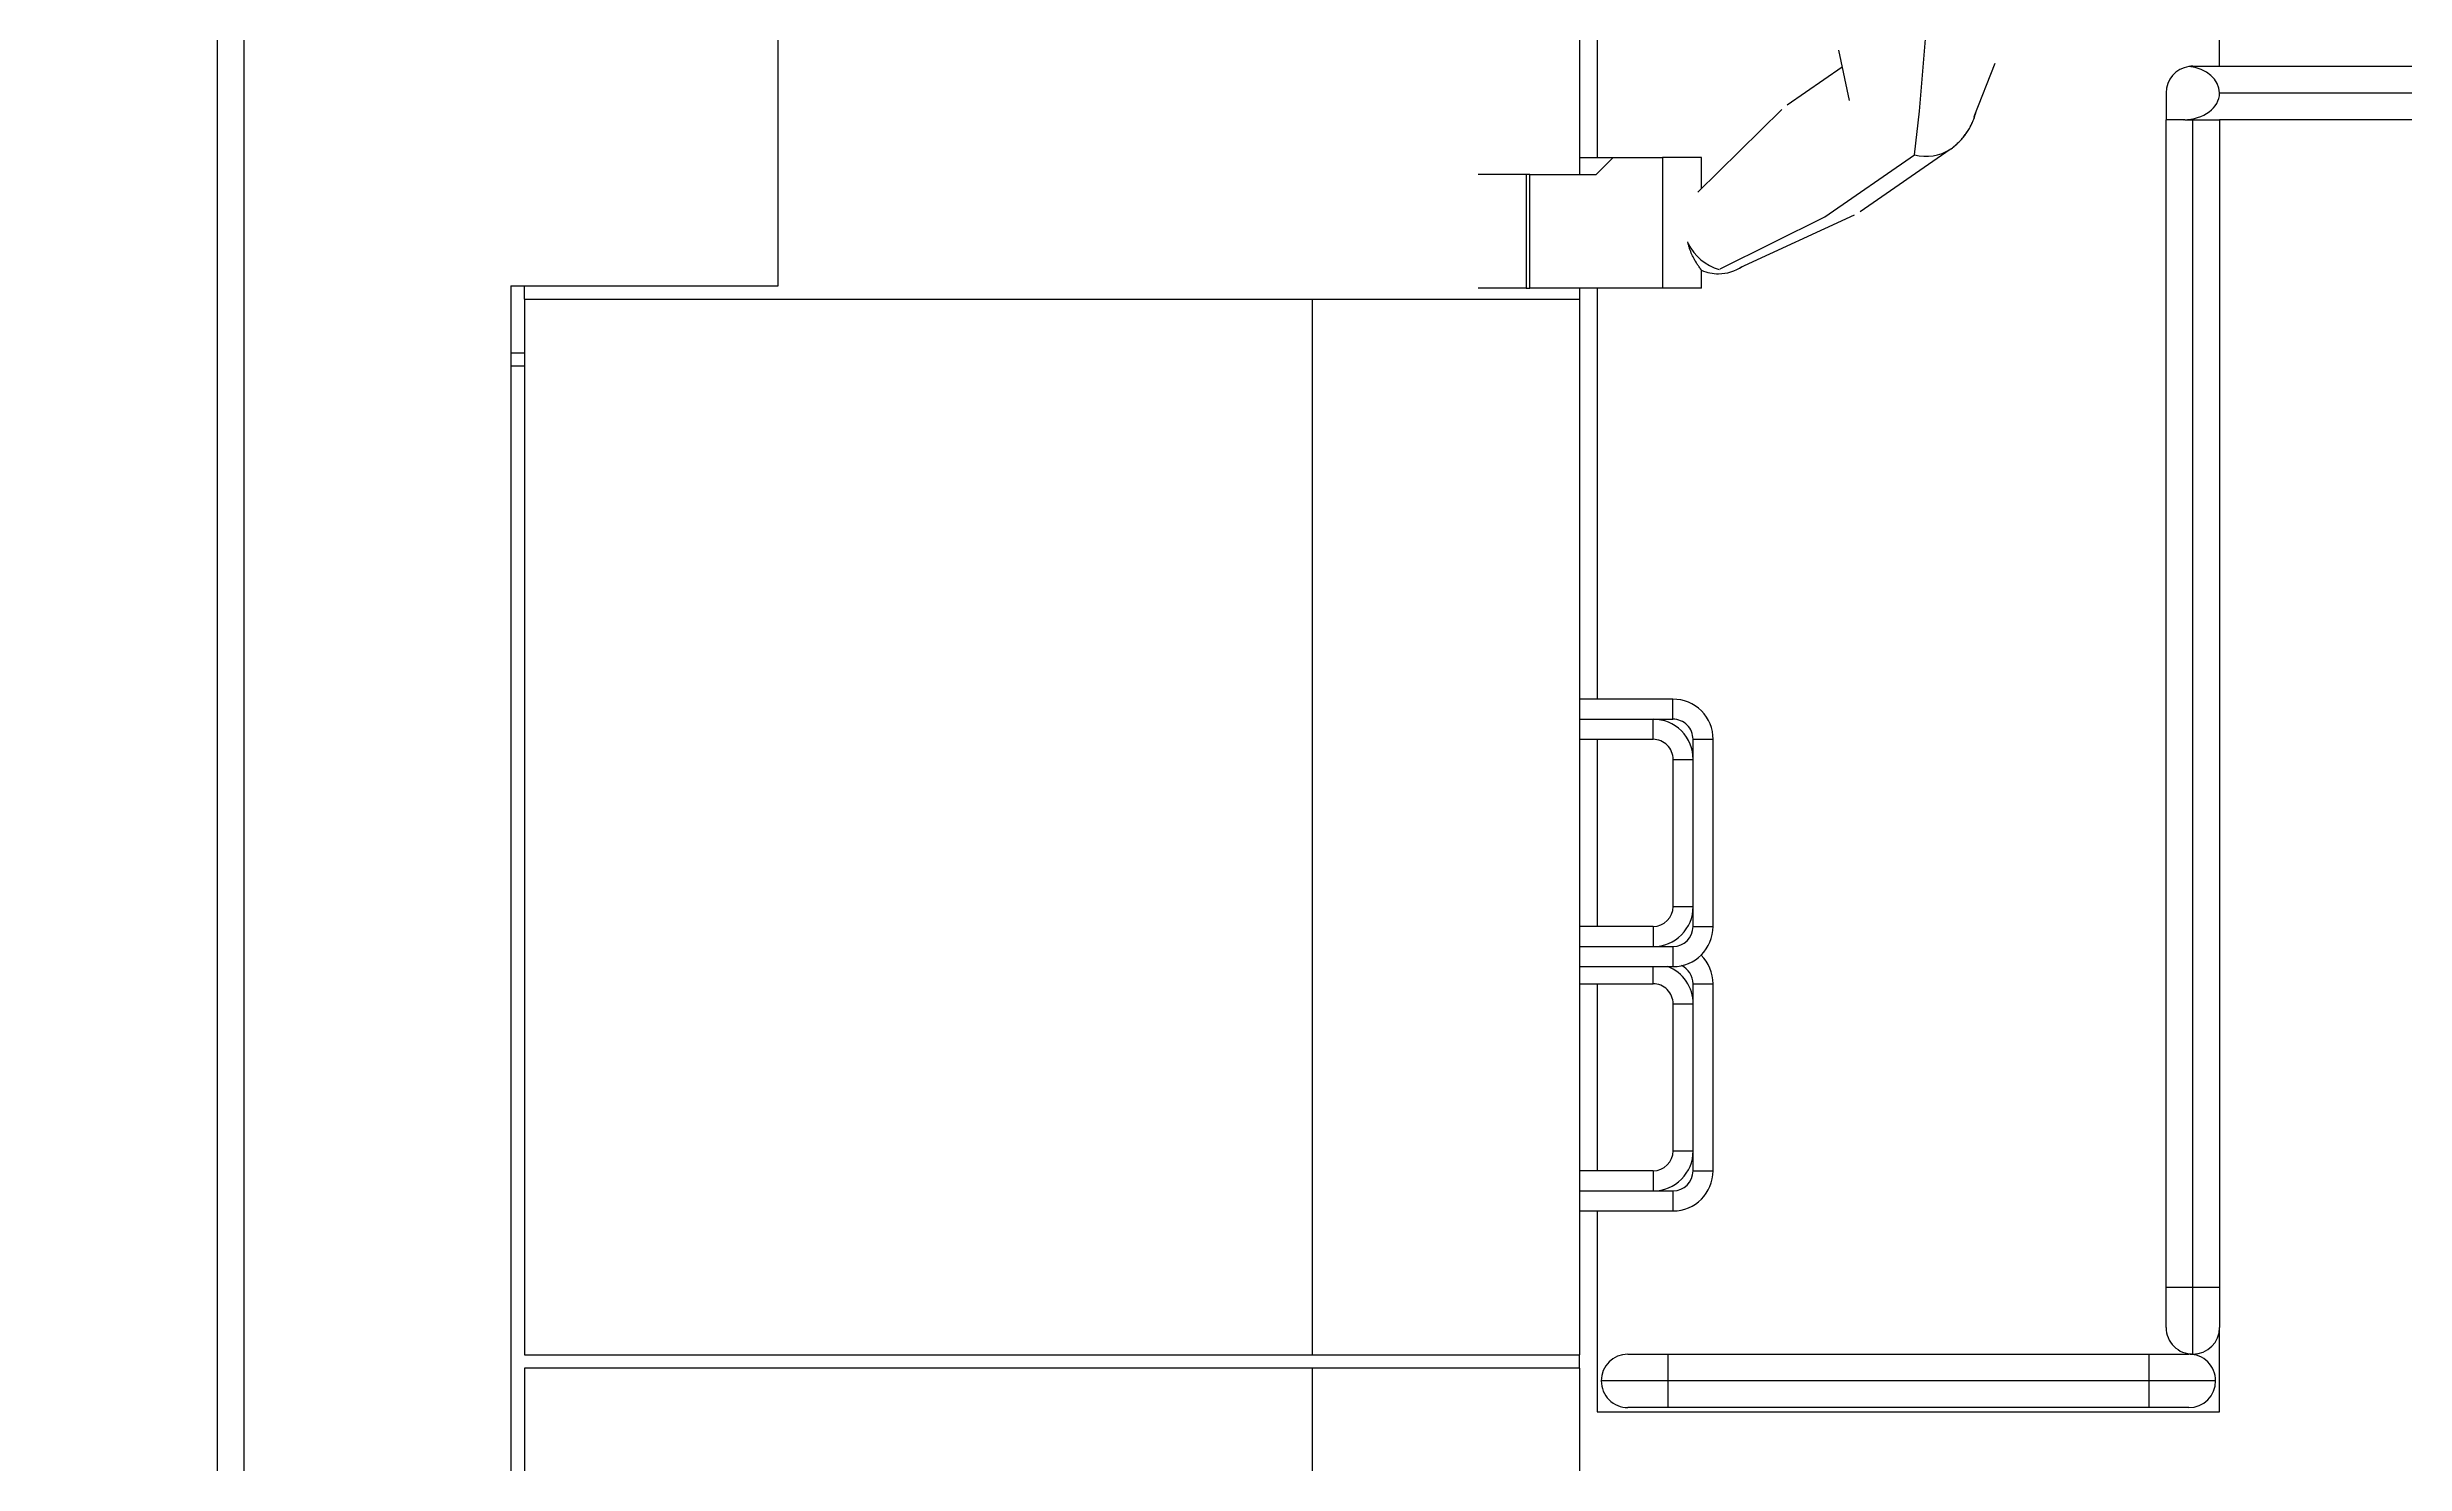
# Model space of a CAD drawing. Header units: inches. Extents: x -955375 to 106222, y -96450 to 64845.
# Drawn here: x 30813 to 32628, y 46866 to 47956 of the extents above; entities that cross this region are included whole.
import ezdxf

# ---------------------------------------------------------------- set-up
doc = ezdxf.new("R2010")
doc.units = ezdxf.units.IN
doc.header["$MEASUREMENT"] = 0
doc.linetypes.add('CONTINUA', pattern=[0])
doc.layers.add('ACHUTECH', color=24, linetype='Continuous', lineweight=18)
for name, color, linetype in [('DIBUJO', 2, 'Continuous'), ('Layer9', 7, 'Continuous'), ('maquinas', 7, 'Continuous')]:
    doc.layers.add(name, color=color, linetype=linetype)
doc.styles.get("Standard").update_dxf_attribs({"font": 'isocp2.shx'})
doc.dimstyles.new('SUPERPEQUEÑA', dxfattribs={"dimtxt": 0.1, "dimasz": 0.05, "dimexe": 0.1, "dimexo": 0.15, "dimgap": 0.05, "dimtad": 1, "dimzin": 0, "dimdsep": 46, "dimtxsty": 'Standard', "dimblk1": 'CRUZZ', "dimblk2": 'CRUZZ', "dimsah": 1, "dimcen": 0.03, "dimse1": 1, "dimse2": 1, "dimclrd": 109, "dimclre": 4, "dimclrt": 173, "dimadec": 0, "dimazin": 0, "dimtfac": 1, "dimtix": 1, "dimtmove": 1, "dimatfit": 3, "dimldrblk": 'CRUZZ', "dimfxl": 1, "dimtolj": 1, "dimtzin": 0, "dimlwd": -1, "dimarcsym": 0})

# ---------------------------------------------------------------- blocks, each defined once
blk = doc.blocks.new('CRUZ')
at = {"layer": 'DIBUJO', "color": 7, "lineweight": -3}
for p, q in [((-0.2, 0), (0.2, 0)), ((0, 0.2), (0, -0.2))]:
    blk.add_line(p, q, dxfattribs=at)
at = {"layer": 'DIBUJO', "color": 7, "lineweight": -3, "const_width": 0.05}
blk.add_lwpolyline([(0, 0, 1), (0, 0, 1)], format="xyb", close=True, dxfattribs=at)
blk = doc.blocks.new('CRUZZ')
at = {"layer": 'DIBUJO', "color": 3, "xscale": 10, "yscale": 10, "zscale": 10}
blk.add_blockref('CRUZ', (0, 0), dxfattribs=at)
blk = doc.blocks.new('*D178')
at = {"layer": 'ACHUTECH', "color": 7, "ltscale": 500, "transparency": 16777216}
blk.add_line((6285.4, 60544.6), (93195.3, 60544.6), dxfattribs=at)
at = {"layer": 'Defpoints', "color": 0, "linetype": 'CONTINUA', "ltscale": 500, "transparency": 16777216}
for p in [(93195.4, 60544.6), (93195.4, 48341.8), (6285.4, 47809.9)]:
    blk.add_point(p, dxfattribs=at)
at = {"layer": 'ACHUTECH', "color": 7, "linetype": 'CONTINUA', "ltscale": 500, "transparency": 16777216, "xscale": 0.05, "yscale": 0.05, "zscale": 0.05, "rotation": 180}
blk.add_blockref('CRUZZ', (6285.4, 60544.6), dxfattribs=at)
at = {"layer": 'ACHUTECH', "color": 7, "linetype": 'CONTINUA', "ltscale": 500, "transparency": 16777216, "xscale": 0.05, "yscale": 0.05, "zscale": 0.05}
blk.add_blockref('CRUZZ', (93195.4, 60544.6), dxfattribs=at)
at = {"layer": 'ACHUTECH', "color": 7, "linetype": 'CONTINUA', "lineweight": 13, "ltscale": 500, "transparency": 16777216, "insert": (49740.4, 60544.7), "char_height": 0.15, "attachment_point": 5}
blk.add_mtext('\\A1;86909.97', dxfattribs=at)
blk = doc.blocks.new('*D76')
at = {"layer": 'ACHUTECH', "color": 7, "ltscale": 500, "transparency": 16777216}
blk.add_line((94744.4, 59050.8), (94744.4, 43237.9), dxfattribs=at)
at = {"layer": 'Defpoints', "color": 0, "linetype": 'CONTINUA', "ltscale": 500, "transparency": 16777216}
for p in [(31396.5, 59050.8), (93748.3, 43237.8), (94744.4, 43237.8)]:
    blk.add_point(p, dxfattribs=at)
at = {"layer": 'ACHUTECH', "color": 7, "linetype": 'CONTINUA', "ltscale": 500, "transparency": 16777216, "xscale": 0.05, "yscale": 0.05, "zscale": 0.05}
for p, rotation in [((94744.4, 59050.8), 90), ((94744.4, 43237.8), 270)]:
    blk.add_blockref('CRUZZ', p, dxfattribs=dict(at, rotation=rotation))
at = {"layer": 'ACHUTECH', "color": 7, "linetype": 'CONTINUA', "lineweight": 13, "ltscale": 500, "transparency": 16777216, "insert": (94744.3, 51144.3), "char_height": 0.15, "attachment_point": 5, "rotation": 90}
blk.add_mtext('\\A1;15812.97', dxfattribs=at)
blk = doc.blocks.new('*D209')
at = {"layer": 'ACHUTECH', "color": 7, "ltscale": 500, "transparency": 16777216}
blk.add_line((95544.1, 59153), (95544.1, 15079.3), dxfattribs=at)
at = {"layer": 'Defpoints', "color": 0, "linetype": 'CONTINUA', "ltscale": 500, "transparency": 16777216}
for p in [(30945.9, 59153.1), (85094.5, 15079.3), (95544.1, 15079.3)]:
    blk.add_point(p, dxfattribs=at)
at = {"layer": 'ACHUTECH', "color": 7, "linetype": 'CONTINUA', "ltscale": 500, "transparency": 16777216, "xscale": 0.05, "yscale": 0.05, "zscale": 0.05}
for p, rotation in [((95544.1, 59153.1), 90), ((95544.1, 15079.3), 270)]:
    blk.add_blockref('CRUZZ', p, dxfattribs=dict(at, rotation=rotation))
at = {"layer": 'ACHUTECH', "color": 7, "linetype": 'CONTINUA', "lineweight": 13, "ltscale": 500, "transparency": 16777216, "insert": (95544, 37116.2), "char_height": 0.15, "attachment_point": 5, "rotation": 90}
blk.add_mtext('\\A1;44073.80', dxfattribs=at)
blk = doc.blocks.new('ertyuiop')
at = {"layer": 'maquinas', "color": 3, "linetype": 'Continuous'}
for p, q in [((1022896.9, 78351.1, 1.1), (1019148, 78351.1, 1.1)), ((1022896.9, 78331, 1.1), (1019148, 78331, 1.1)), ((1021680.8, 78130, 1.1), (1019148, 78130, 1.1)), ((1020866.7, 78119.9, 1.1), (1020072.7, 78119.9, 1.1)), ((1020866.7, 77526.9, 1.1), (1020866.7, 78119.9, 1.1)), ((1020876.7, 78119.9, 1.1), (1020876.7, 77526.9, 1.1)), ((1021670.7, 78119.9, 1.1), (1020876.7, 78119.9, 1.1)), ((1021620.5, 78119.9, 1.1), (1021620.5, 78130, 1.1)), ((1021630.5, 78130, 1.1), (1021630.5, 78119.9, 1.1)), ((1021670.7, 78119.9, 1.1), (1021670.7, 77526.9, 1.1)), ((1021670.7, 78119.9, 1.1), (1021680.8, 78119.9, 1.1)), ((1021680.8, 78130, 1.1), (1021680.8, 77929, 1.1)), ((1021680.8, 77929, 1.1), (1022896.9, 77929, 1.1)), ((1020072.7, 77526.9, 1.1), (1020866.7, 77526.9, 1.1)), ((1020866.7, 77325.9, 1.1), (1020866.7, 77526.9, 1.1)), ((1020876.7, 77526.9, 1.1), (1021670.7, 77526.9, 1.1)), ((1020876.7, 77526.9, 1.1), (1020876.7, 77325.9, 1.1)), ((1021670.7, 77526.9, 1.1), (1021670.7, 77325.9, 1.1)), ((1021679, 77366, 1.1), (1021679, 77402.1, 1.1)), ((1021764.5, 77366, 1.1), (1021764.5, 77402.1, 1.1)), ((1021679, 77366, 1.1), (1021679, 77363.2, 1.1)), ((1021764.5, 77366, 1.1), (1021679, 77366, 1.1)), ((1021679, 77263.6, 1.1), (1021679, 77363.2, 1.1)), ((1021679, 77363.2, 1.1), (1021764.5, 77363.2, 1.1)), ((1021764.5, 77363.2, 1.1), (1021764.5, 77366, 1.1)), ((1021764.5, 77363.2, 1.1), (1021764.5, 77313.4, 1.1)), ((1020866.7, 77325.9, 1.1), (1020072.7, 77325.9, 1.1)), ((1020866.7, 77325.9, 1.1), (1020876.7, 77325.9, 1.1)), ((1021670.7, 77325.9, 1.1), (1020876.7, 77325.9, 1.1)), ((1020984.9, 77325.9, 1.1), (1020984.9, 77255.6, 1.1)), ((1021000, 77325.9, 1.1), (1021000, 77270.6, 1.1)), ((1021015.1, 77270.6, 1.1), (1021015.1, 77325.9, 1.1)), ((1021155.8, 77325.9, 1.1), (1021155.8, 77270.6, 1.1)), ((1021168.8, 77325.9, 1.1), (1021168.8, 77255.6, 1.1)), ((1021183.9, 77325.9, 1.1), (1021183.9, 77270.6, 1.1)), ((1021198.9, 77270.6, 1.1), (1021198.9, 77325.9, 1.1)), ((1021339.7, 77325.9, 1.1), (1021339.7, 77270.6, 1.1)), ((1021354.7, 77270.6, 1.1), (1021354.7, 77325.9, 1.1)), ((1021369.8, 77255.6, 1.1), (1021369.8, 77325.9, 1.1)), ((1021679, 77325.9, 1.1), (1021670.7, 77325.9, 1.1)), ((1022444.6, 77325.9, 1.1), (1021764.5, 77325.9, 1.1)), ((1021777.3, 77325.9, 1.1), (1021777.3, 77300.7, 1.1)), ((1020984.9, 77312.6, 1.1), (1020833.9, 77312.6, 1.1)), ((1020833.9, 77312.6, 1.1), (1020833.9, 76844.3, 1.1)), ((1020857.1, 77259.4, 1.1), (1020857.1, 77309.6, 1.1)), ((1021155.8, 77312.6, 1.1), (1021015.1, 77312.6, 1.1)), ((1021339.7, 77312.6, 1.1), (1021198.9, 77312.6, 1.1)), ((1021679, 77312.6, 1.1), (1021369.8, 77312.6, 1.1)), ((1021764.5, 77313.4, 1.1), (1021777.3, 77300.7, 1.1)), ((1022184.3, 77312.6, 1.1), (1021777.3, 77312.6, 1.1)), ((1021777.3, 77300.7, 1.1), (1021777.3, 77263.6, 1.1)), ((1020837, 77259.4, 1.1), (1020837, 77289.5, 1.1)), ((1020877.2, 77289.5, 1.1), (1020877.2, 77259.4, 1.1)), ((1021000, 77270.6, 1.1), (1021000, 77255.6, 1.1)), ((1021015.1, 77270.6, 1.1), (1021000, 77270.6, 1.1)), ((1021155.8, 77270.6, 1.1), (1021168.8, 77270.6, 1.1)), ((1021198.9, 77270.6, 1.1), (1021183.9, 77270.6, 1.1)), ((1021183.9, 77270.6, 1.1), (1021183.9, 77255.6, 1.1)), ((1021339.7, 77270.6, 1.1), (1021354.7, 77270.6, 1.1)), ((1021354.7, 77255.6, 1.1), (1021354.7, 77270.6, 1.1)), ((1021679, 77234.1, 1.1), (1021679, 77263.6, 1.1)), ((1021777.3, 77263.6, 1.1), (1021679, 77263.6, 1.1)), ((1021777.3, 77234.1, 1.1), (1021777.3, 77263.6, 1.1)), ((1020857.1, 77259.4, 1.1), (1020837, 77259.4, 1.1)), ((1020837, 77249.3, 1.1), (1020837, 77259.4, 1.1)), ((1020837, 76907.6, 1.1), (1020837, 77249.3, 1.1)), ((1020877.2, 77259.4, 1.1), (1020857.1, 77259.4, 1.1)), ((1020857.1, 76897.5, 1.1), (1020857.1, 77259.4, 1.1)), ((1020877.2, 77259.4, 1.1), (1020877.2, 77249.3, 1.1)), ((1020877.2, 77249.3, 1.1), (1020877.2, 76907.6, 1.1)), ((1021000, 77255.6, 1.1), (1020984.9, 77255.6, 1.1)), ((1021030.2, 77255.6, 1.1), (1021030.2, 77240.5, 1.1)), ((1021140.7, 77255.6, 1.1), (1021030.2, 77255.6, 1.1)), ((1021140.7, 77255.6, 1.1), (1021140.7, 77240.5, 1.1)), ((1021183.9, 77255.6, 1.1), (1021168.8, 77255.6, 1.1)), ((1021214, 77255.6, 1.1), (1021214, 77240.5, 1.1)), ((1021324.6, 77255.6, 1.1), (1021214, 77255.6, 1.1)), ((1021324.6, 77255.6, 1.1), (1021324.6, 77240.5, 1.1)), ((1021354.7, 77255.6, 1.1), (1021369.8, 77255.6, 1.1)), ((1021015.1, 77240.5, 1.1), (1021030.2, 77240.5, 1.1)), ((1021015.1, 77240.5, 1.1), (1021015.1, 77225.4, 1.1)), ((1021030.2, 77240.5, 1.1), (1021140.7, 77240.5, 1.1)), ((1021140.7, 77240.5, 1.1), (1021155.8, 77240.5, 1.1)), ((1021155.8, 77240.5, 1.1), (1021155.8, 77225.4, 1.1)), ((1021198.9, 77240.5, 1.1), (1021198.9, 77225.4, 1.1)), ((1021198.9, 77240.5, 1.1), (1021214, 77240.5, 1.1)), ((1021214, 77240.5, 1.1), (1021324.6, 77240.5, 1.1)), ((1021324.6, 77240.5, 1.1), (1021339.7, 77240.5, 1.1)), ((1021339.7, 77240.5, 1.1), (1021339.7, 77225.4, 1.1)), ((1021679, 77234.1, 1.1), (1021692.5, 77234.1, 1.1)), ((1021753.9, 77234.1, 1.1), (1021777.3, 77234.1, 1.1)), ((1021015.1, 77225.4, 1.1), (1021155.8, 77225.4, 1.1)), ((1021198.9, 77225.4, 1.1), (1021339.7, 77225.4, 1.1)), ((1020837, 76897.5, 1.1), (1020837, 76907.6, 1.1)), ((1020837, 76867.4, 1.1), (1020837, 76897.5, 1.1)), ((1020857.1, 76897.5, 1.1), (1020837, 76897.5, 1.1)), ((1020857.1, 76847.3, 1.1), (1020857.1, 76897.5, 1.1)), ((1020877.2, 76897.5, 1.1), (1020857.1, 76897.5, 1.1)), ((1020877.2, 76907.6, 1.1), (1020877.2, 76897.5, 1.1)), ((1020877.2, 76897.5, 1.1), (1020877.2, 76867.4, 1.1)), ((1020897.3, 76884.5, 1.1), (1020927.4, 76884.5, 1.1)), ((1020927.4, 76864.4, 1.1), (1020927.4, 76884.5, 1.1)), ((1020927.4, 76884.5, 1.1), (1020937.5, 76884.5, 1.1)), ((1020937.5, 76884.5, 1.1), (1021745.5, 76884.5, 1.1)), ((1021745.5, 76884.5, 1.1), (1021805.8, 76884.5, 1.1)), ((1021805.8, 76871.3, 1.1), (1021805.8, 76884.5, 1.1)), ((1021825.9, 76884.5, 1.1), (1021805.8, 76884.5, 1.1)), ((1020877.2, 76864.4, 1.1), (1020927.4, 76864.4, 1.1)), ((1020927.4, 76844.3, 1.1), (1020927.4, 76864.4, 1.1)), ((1020927.4, 76864.4, 1.1), (1021805.8, 76864.4, 1.1)), ((1021805.8, 76870.4, 1.1), (1021805.8, 76871.3, 1.1)), ((1021805.8, 76870.4, 1.1), (1021805.8, 76864.4, 1.1)), ((1021805.8, 76864.4, 1.1), (1021805.8, 76844.3, 1.1)), ((1021846, 76864.4, 1.1), (1021846, 76515.6, 1.1)), ((1020833.9, 76844.3, 1.1), (1020897.3, 76844.3, 1.1)), ((1020927.4, 76844.3, 1.1), (1020897.3, 76844.3, 1.1)), ((1020937.5, 76844.3, 1.1), (1020927.4, 76844.3, 1.1)), ((1021745.5, 76844.3, 1.1), (1020937.5, 76844.3, 1.1)), ((1021805.8, 76844.3, 1.1), (1021745.5, 76844.3, 1.1)), ((1021805.8, 76515.6, 1.1), (1021805.8, 76844.3, 1.1)), ((1021825.9, 76844.3, 1.1), (1021825.9, 76500.7, 1.1)), ((1021846, 76844.3, 1.1), (1022518.4, 76844.3, 1.1))]:
    blk.add_line(p, q, dxfattribs=at)
at = {"layer": 'maquinas', "color": 0, "linetype": 'Continuous'}
for p, q in [((1021813.4, 77173.6, 1.1), (1021751.3, 77236.8, 1.1)), ((1021693.5, 77220, 1.1), (1021732.7, 77141.4, 1.1)), ((1021694.6, 77205.1, 1.1), (1021734.3, 77118.9, 1.1)), ((1021845.2, 77128.4, 1.1), (1021816.6, 77169.8, 1.1)), ((1021732.7, 77141.4, 1.1), (1021779.4, 77073.8, 1.1)), ((1021858.1, 77131.1, 1.1), (1021820.1, 77123.1, 1.1)), ((1021736.8, 77114.7, 1.1), (1021783.5, 77047, 1.1)), ((1021779.4, 77073.8, 1.1), (1021812.1, 77070, 1.1)), ((1021812.1, 77070, 1.1), (1021875.4, 77064.8, 1.1)), ((1021808.1, 77028.9, 1.1), (1021848.4, 77013.2, 1.1))]:
    blk.add_line(p, q, dxfattribs=at)
at = {"layer": 'maquinas', "color": 3, "linetype": 'Continuous'}
for centre, radius, start, end in [((1020857.1, 77289.5, 1.1), 20.1, 90, 180), ((1020857.1, 77289.5, 1.1), 20.1, 0, 90), ((1021030.2, 77270.6, 1.1), 30.2, 180, 270), ((1021030.2, 77270.6, 1.1), 15.1, 180, 270), ((1021140.7, 77270.6, 1.1), 15.1, 270, 0), ((1021214, 77270.6, 1.1), 30.2, 180, 270), ((1021214, 77270.6, 1.1), 15.1, 180, 270), ((1021324.6, 77270.6, 1.1), 15.1, 270, 0), ((1021324.6, 77270.6, 1.1), 30.2, 270, 0), ((1021015.1, 77255.6, 1.1), 30.2, 180, 270), ((1021015.1, 77255.6, 1.1), 15.1, 180, 270), ((1021140.7, 77270.6, 1.1), 30.2, 270, 338.5866), ((1021155.8, 77255.6, 1.1), 15.1, 270, 335.0737), ((1021198.9, 77255.6, 1.1), 30.2, 180, 270), ((1021198.9, 77255.6, 1.1), 15.1, 180, 270), ((1021339.7, 77255.6, 1.1), 15.1, 270, 0), ((1021339.7, 77255.6, 1.1), 30.2, 270, 0), ((1021155.8, 77255.6, 1.1), 30.2, 270, 315.683), ((1020897.3, 76864.4, 1.1), 20.1, 90, 180), ((1021825.9, 76864.4, 1.1), 20.1, 8.4205, 90), ((1020857.1, 76867.4, 1.1), 20.1, 180, 270), ((1020857.1, 76867.4, 1.1), 20.1, 270, 0), ((1020897.3, 76864.4, 1.1), 20.1, 180, 270), ((1021825.9, 76864.4, 1.1), 20.1, 0, 8.4205)]:
    blk.add_arc(centre, radius, start, end, dxfattribs=at)
at = {"layer": 'maquinas', "color": 0, "linetype": 'Continuous'}
for centre, radius, start, end in [((1021721.8, 77221.3, 1.1), 31.9, 156.4218, 180), ((1021729.4, 77210.3, 1.1), 37.8, 116.3445, 163.7589), ((1021721.8, 77221.3, 1.1), 31.9, 180, 214.0567), ((1021810.7, 77064.9, 1.1), 32.5, 164.0199, 213.7307)]:
    blk.add_arc(centre, radius, start, end, dxfattribs=at)
at = {"layer": 'maquinas', "color": 3, "linetype": 'Continuous'}
for major_axis, start_param, end_param in [((0, -27), 4.712389, 6.283185), ((0, 27), 3.141593, 4.565424)]:
    blk.add_ellipse((1021825.9, 76871.3, 1.1), major_axis=major_axis, ratio=0.744536, start_param=start_param, end_param=end_param, dxfattribs=at)
at = {"layer": 'maquinas', "color": 0, "linetype": 'Continuous'}
for points, knots in [([(1021692.5, 77234.1, 1.1), (1021692.5, 77234.1, 1.1), (1021692.6, 77234.1, 1.1), (1021692.9, 77234.4, 1.1), (1021693.4, 77234.8, 1.1), (1021694, 77235.2, 1.1), (1021694.8, 77235.8, 1.1), (1021695.9, 77236.5, 1.1), (1021697.2, 77237.4, 1.1), (1021698.8, 77238.4, 1.1), (1021700.8, 77239.5, 1.1), (1021703.1, 77240.8, 1.1), (1021705.8, 77242, 1.1), (1021708.8, 77243.1, 1.1), (1021711, 77243.8, 1.1), (1021712.8, 77244.2, 1.1), (1021713.8, 77244.4, 1.1), (1021714, 77244.5, 1.1)], [0, 0, 0, 0, 0.041898, 0.127467, 0.171245, 0.213135, 0.298305, 0.341625, 0.39527, 0.504456, 0.56002, 0.628924, 0.769134, 0.8405, 0.910684, 0.981279, 1, 1, 1, 1]), ([(1021783.4, 77047.2, 1.1), (1021783.7, 77046.8, 1.1), (1021784.6, 77045.4, 1.1), (1021786.4, 77043.2, 1.1), (1021788.9, 77040.4, 1.1), (1021791.6, 77037.9, 1.1), (1021794.5, 77035.6, 1.1), (1021797.6, 77033.4, 1.1), (1021800.9, 77031.6, 1.1), (1021804.4, 77029.9, 1.1), (1021807.8, 77028.6, 1.1), (1021810.2, 77028, 1.1), (1021811.3, 77027.7, 1.1)], [0, 0, 0, 0, 0.040032, 0.144417, 0.249976, 0.356571, 0.464093, 0.572454, 0.68158, 0.791414, 0.901912, 1, 1, 1, 1]), ([(1021783.5, 77047.1, 1.1), (1021783.6, 77046.8, 1.1), (1021784.5, 77045.5, 1.1), (1021786.3, 77043.3, 1.1), (1021789, 77040.3, 1.1), (1021791.9, 77037.7, 1.1), (1021795, 77035.2, 1.1), (1021798.4, 77033, 1.1), (1021801.9, 77031.1, 1.1), (1021805.6, 77029.4, 1.1), (1021808.7, 77028.3, 1.1), (1021810.5, 77027.9, 1.1), (1021811, 77027.7, 1.1)], [0, 0, 0, 0, 0.023006, 0.137288, 0.252015, 0.367212, 0.482916, 0.599187, 0.716106, 0.833786, 0.952384, 1, 1, 1, 1])]:
    blk.add_open_spline(points, degree=3, knots=knots, dxfattribs=at)

msp = doc.modelspace()

# ---------------------------------------------------------------- block references
at = {"layer": 'Layer9', "xscale": 1.022831221183081, "yscale": 1.022831221183081, "zscale": 1.022831221183081, "rotation": 89.99999999999999}
msp.add_blockref('ertyuiop', (111084.063, -997234.662, -1.125), dxfattribs=at)

# ---------------------------------------------------------------- dimensions: what is measured, and where the dimension line sits
at = {"layer": 'ACHUTECH', "color": 7, "linetype": 'CONTINUA', "lineweight": 13, "ltscale": 500}
dim = msp.add_linear_dim(base=(93195.359, 60544.619), p1=(6285.39, 47809.886), p2=(93195.359, 48341.759), dimstyle='SUPERPEQUEÑA', override={"dimtxt": 0.15, "dimgap": 0.02, "dimclrd": 7, "dimclrt": 7, "dimfxl": 0.2}, dxfattribs=at)
dim.commit()
dim.dimension.update_dxf_attribs({"geometry": '*D178', "text_midpoint": (49740.375, 60544.714)})
for base, p1, p2, picture, middle in [((95544.065, 15079.287), (30945.851, 59153.085), (85094.536, 15079.287), '*D209', (95543.97, 37116.186)), ((94744.434, 43237.831), (31396.524, 59050.801), (93748.315, 43237.831), '*D76', (94744.339, 51144.316))]:
    dim = msp.add_linear_dim(base=base, p1=p1, p2=p2, angle=90, dimstyle='SUPERPEQUEÑA', override={"dimtxt": 0.15, "dimgap": 0.02, "dimclrd": 7, "dimclrt": 7, "dimfxl": 0.2}, dxfattribs=at)
    dim.commit()
    dim.dimension.update_dxf_attribs({"geometry": picture, "text_midpoint": middle})

doc.saveas('drawing.dxf')
